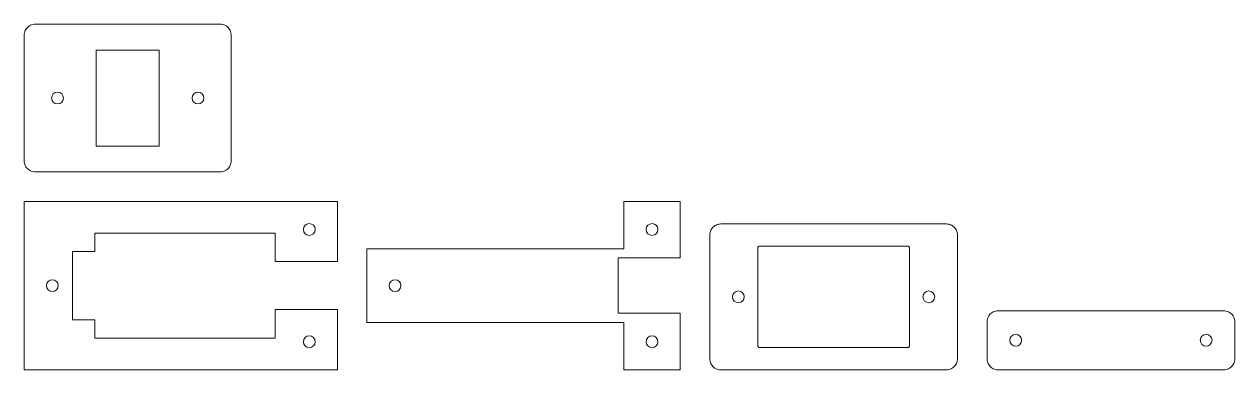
# Model space of a CAD drawing. Header units: millimetres. Extents: x 0 to 327, y 0 to 94.
import ezdxf

# ---------------------------------------------------------------- set-up
doc = ezdxf.new("R2010")
doc.units = ezdxf.units.MM
doc.layers.add('CORTE', color=1, linetype='Continuous', lineweight=0)

msp = doc.modelspace()

# ---------------------------------------------------------------- linework, layer by layer
at = {"layer": 'CORTE'}
for points in [[(53, 53.6), (53.335893, 53.618863), (53.667563, 53.675216), (53.990837, 53.76835), (54.301651, 53.897093), (54.596096, 54.059827), (54.870469, 54.254506), (55.12132, 54.47868), (55.345494, 54.729531), (55.540173, 55.003904), (55.702907, 55.298349), (55.83165, 55.609163), (55.924784, 55.932437), (55.981137, 56.264107), (56, 56.6), (56, 90.6), (55.981137, 90.935893), (55.924784, 91.267563), (55.83165, 91.590837), (55.702907, 91.901651), (55.540173, 92.196096), (55.345494, 92.470469), (55.12132, 92.72132), (54.870469, 92.945494), (54.596096, 93.140173), (54.301651, 93.302907), (53.990837, 93.43165), (53.667563, 93.524784), (53.335893, 93.581137), (53, 93.6), (3, 93.6), (2.664107, 93.581137), (2.332437, 93.524784), (2.009163, 93.43165), (1.698349, 93.302907), (1.403904, 93.140173), (1.129531, 92.945494), (0.87868, 92.72132), (0.654506, 92.470469), (0.459827, 92.196096), (0.297093, 91.901651), (0.16835, 91.590837), (0.075216, 91.267563), (0.018863, 90.935893), (0, 90.6), (0, 56.6), (0.018863, 56.264107), (0.075216, 55.932437), (0.16835, 55.609163), (0.297093, 55.298349), (0.459827, 55.003904), (0.654506, 54.729531), (0.87868, 54.47868), (1.129531, 54.254506), (1.403904, 54.059827), (1.698349, 53.897093), (2.009163, 53.76835), (2.332437, 53.675216), (2.664107, 53.618863), (3, 53.6)], [(19.5, 60.6), (36.5, 60.6), (36.5, 86.6), (19.5, 86.6)], [(84.7, 0), (84.7, 16.3), (67.9, 16.3), (67.9, 8.58), (19.14, 8.58), (19.14, 13.55), (13.1, 13.55), (13.1, 32.05), (19.14, 32.05), (19.14, 37.02), (67.9, 37.02), (67.9, 29.3), (84.7, 29.3), (84.7, 45.6), (0, 45.6), (0, 0)], [(92.7, 12.8), (162.2, 12.8), (162.2, 0), (177.4, 0), (177.4, 15.3), (160.6, 15.3), (160.6, 30.3), (177.4, 30.3), (177.4, 45.6), (162.2, 45.6), (162.2, 32.8), (92.7, 32.8)], [(252.4, 36.5), (252.381137, 36.835893), (252.324784, 37.167563), (252.23165, 37.490837), (252.102907, 37.801651), (251.940173, 38.096096), (251.745494, 38.370469), (251.52132, 38.62132), (251.270469, 38.845494), (250.996096, 39.040173), (250.701651, 39.202907), (250.390837, 39.33165), (250.067563, 39.424784), (249.735893, 39.481137), (249.4, 39.5), (188.4, 39.5), (188.064107, 39.481137), (187.732437, 39.424784), (187.409163, 39.33165), (187.098349, 39.202907), (186.803904, 39.040173), (186.529531, 38.845494), (186.27868, 38.62132), (186.054506, 38.370469), (185.859827, 38.096096), (185.697093, 37.801651), (185.56835, 37.490837), (185.475216, 37.167563), (185.418863, 36.835893), (185.4, 36.5), (185.4, 3), (185.418863, 2.664107), (185.475216, 2.332437), (185.56835, 2.009163), (185.697093, 1.698349), (185.859827, 1.403904), (186.054506, 1.129531), (186.27868, 0.87868), (186.529531, 0.654506), (186.803904, 0.459827), (187.098349, 0.297093), (187.409163, 0.16835), (187.732437, 0.075216), (188.064107, 0.018863), (188.4, 0), (249.4, 0), (249.735893, 0.018863), (250.067563, 0.075216), (250.390837, 0.16835), (250.701651, 0.297093), (250.996096, 0.459827), (251.270469, 0.654506), (251.52132, 0.87868), (251.745494, 1.129531), (251.940173, 1.403904), (252.102907, 1.698349), (252.23165, 2.009163), (252.324784, 2.332437), (252.381137, 2.664107), (252.4, 3)], [(239.4, 33), (239.396856, 33.055982), (239.387464, 33.11126), (239.371942, 33.16514), (239.350484, 33.216942), (239.323362, 33.266016), (239.290916, 33.311745), (239.253553, 33.353553), (239.211745, 33.390916), (239.166016, 33.423362), (239.116942, 33.450484), (239.06514, 33.471942), (239.01126, 33.487464), (238.955982, 33.496856), (238.9, 33.5), (198.9, 33.5), (198.844018, 33.496856), (198.78874, 33.487464), (198.73486, 33.471942), (198.683058, 33.450484), (198.633984, 33.423362), (198.588255, 33.390916), (198.546447, 33.353553), (198.509084, 33.311745), (198.476638, 33.266016), (198.449516, 33.216942), (198.428058, 33.16514), (198.412536, 33.11126), (198.403144, 33.055982), (198.4, 33), (198.4, 6.5), (198.403144, 6.444018), (198.412536, 6.38874), (198.428058, 6.33486), (198.449516, 6.283058), (198.476638, 6.233984), (198.509084, 6.188255), (198.546447, 6.146447), (198.588255, 6.109084), (198.633984, 6.076638), (198.683058, 6.049516), (198.73486, 6.028058), (198.78874, 6.012536), (198.844018, 6.003144), (198.9, 6), (238.9, 6), (238.955982, 6.003144), (239.01126, 6.012536), (239.06514, 6.028058), (239.116942, 6.049516), (239.166016, 6.076638), (239.211745, 6.109084), (239.253553, 6.146447), (239.290916, 6.188255), (239.323362, 6.233984), (239.350484, 6.283058), (239.371942, 6.33486), (239.387464, 6.38874), (239.396856, 6.444018), (239.4, 6.5)], [(327.4, 13), (327.381137, 13.335893), (327.324784, 13.667563), (327.23165, 13.990837), (327.102907, 14.301651), (326.940173, 14.596096), (326.745494, 14.870469), (326.52132, 15.12132), (326.270469, 15.345494), (325.996096, 15.540173), (325.701651, 15.702907), (325.390837, 15.83165), (325.067563, 15.924784), (324.735893, 15.981137), (324.4, 16), (263.4, 16), (263.064107, 15.981137), (262.732437, 15.924784), (262.409163, 15.83165), (262.098349, 15.702907), (261.803904, 15.540173), (261.529531, 15.345494), (261.27868, 15.12132), (261.054506, 14.870469), (260.859827, 14.596096), (260.697093, 14.301651), (260.56835, 13.990837), (260.475216, 13.667563), (260.418863, 13.335893), (260.4, 13), (260.4, 3), (260.418863, 2.664107), (260.475216, 2.332437), (260.56835, 2.009163), (260.697093, 1.698349), (260.859827, 1.403904), (261.054506, 1.129531), (261.27868, 0.87868), (261.529531, 0.654506), (261.803904, 0.459827), (262.098349, 0.297093), (262.409163, 0.16835), (262.732437, 0.075216), (263.064107, 0.018863), (263.4, 0), (324.4, 0), (324.735893, 0.018863), (325.067563, 0.075216), (325.390837, 0.16835), (325.701651, 0.297093), (325.996096, 0.459827), (326.270469, 0.654506), (326.52132, 0.87868), (326.745494, 1.129531), (326.940173, 1.403904), (327.102907, 1.698349), (327.23165, 2.009163), (327.324784, 2.332437), (327.381137, 2.664107), (327.4, 3)]]:
    msp.add_lwpolyline(points, close=True, dxfattribs=at)
for centre in [(9, 73.6), (47, 73.6), (77.1, 38), (169.8, 38), (7.6, 22.8), (100.3, 22.8), (193.15, 19.75), (244.65, 19.75), (77.1, 7.6), (169.8, 7.6), (268.15, 8), (319.65, 8)]:
    msp.add_circle(centre, 1.6, dxfattribs=at)

doc.saveas('drawing.dxf')
